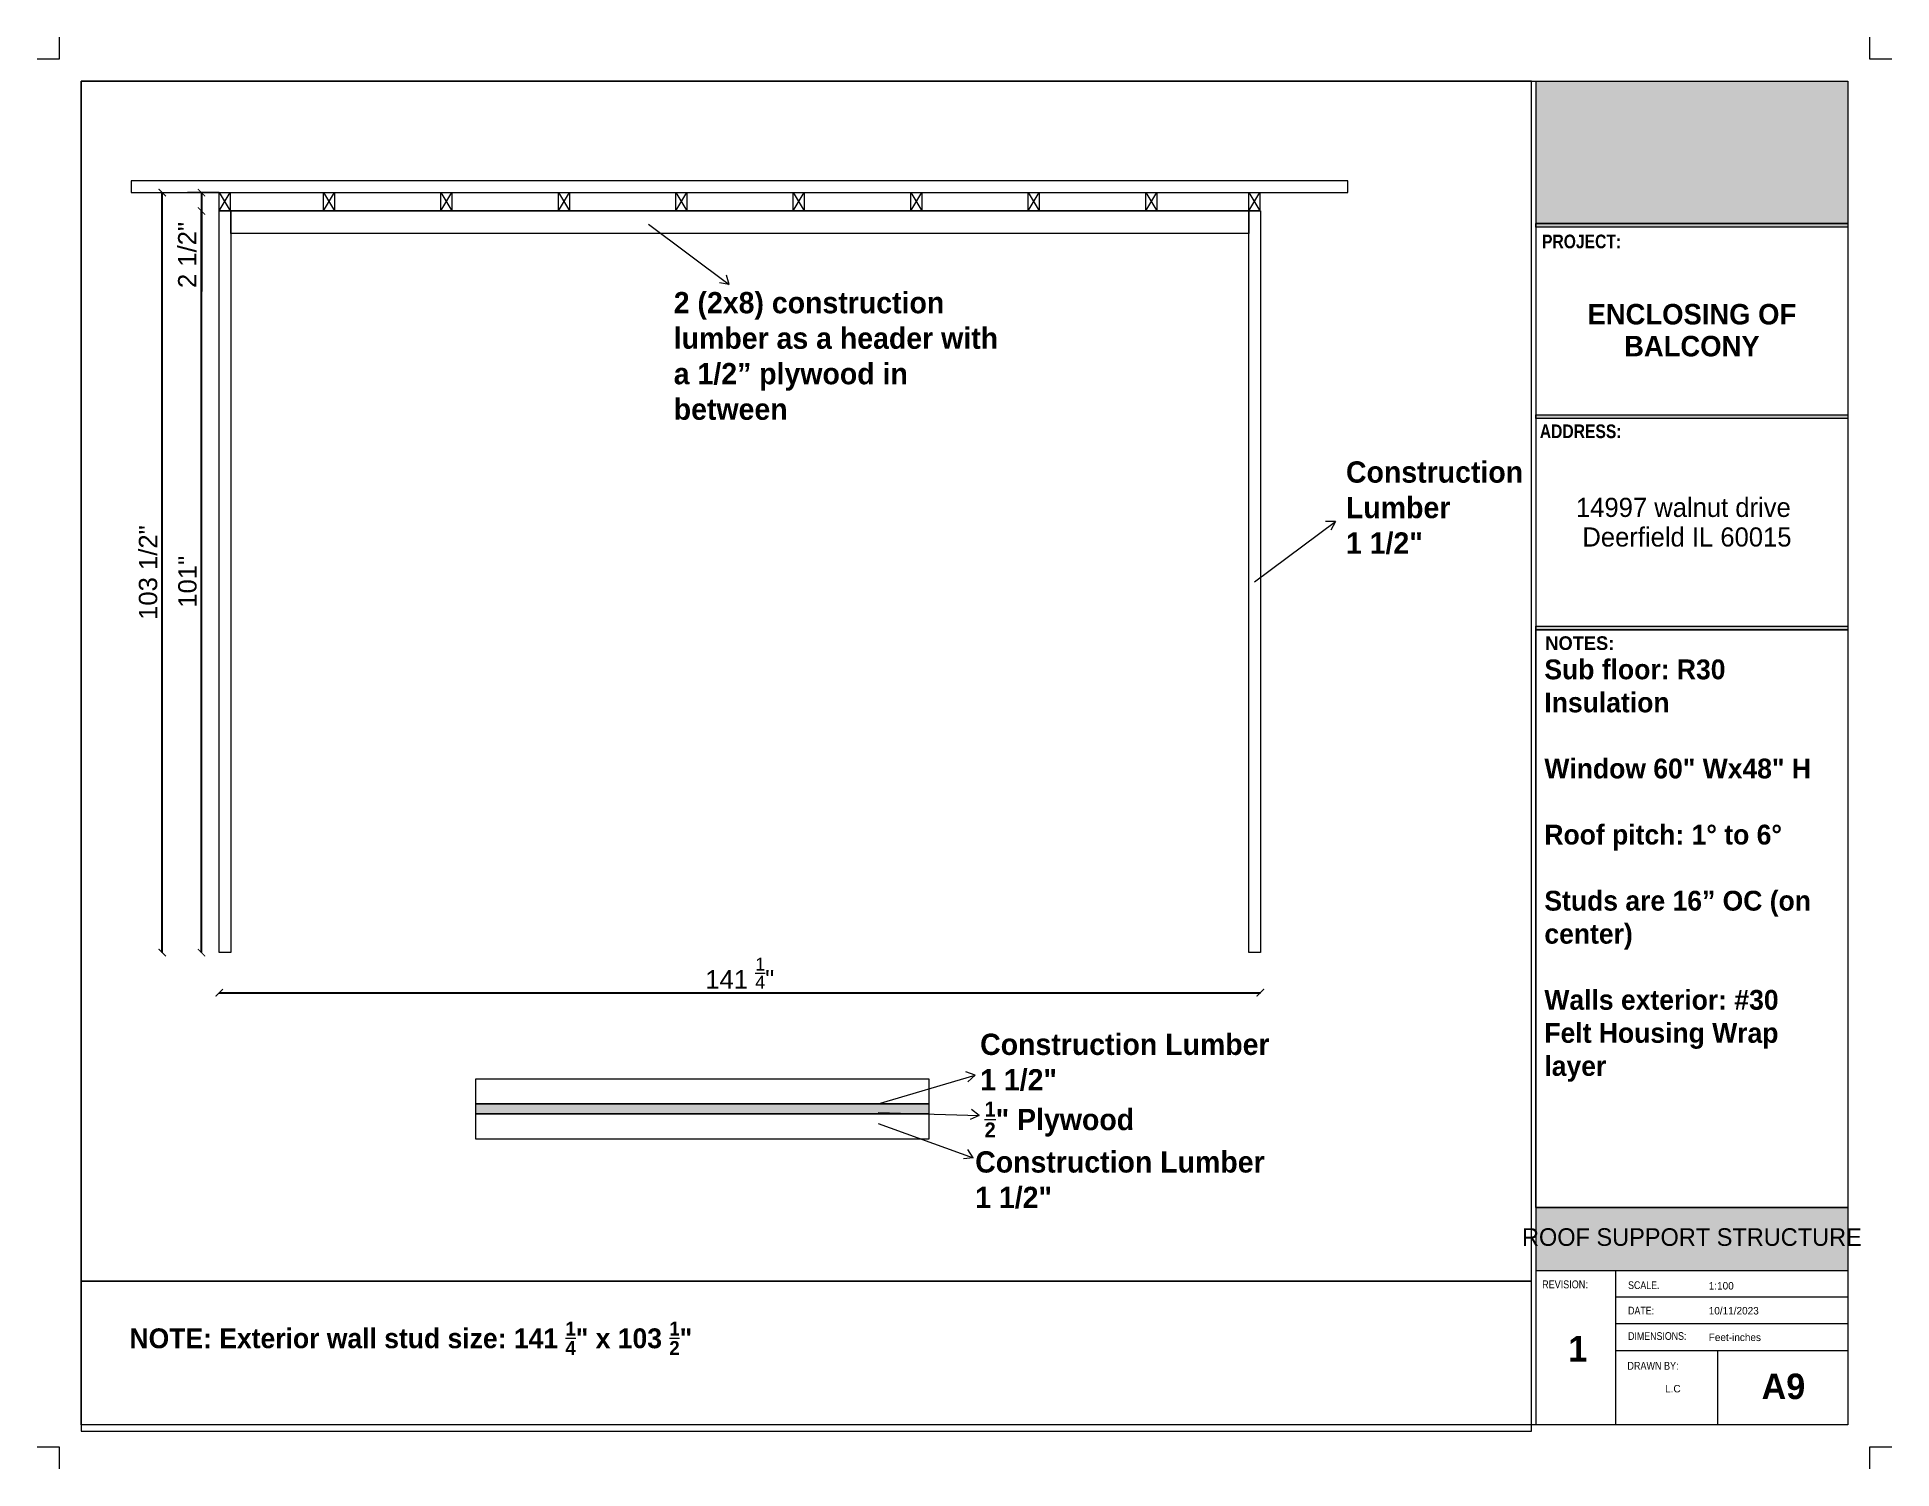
# Paper-space layout 'A6 a' of a CAD drawing. Header units: millimetres. Extents: x -7 to 264, y -7 to 203.
# The model-space entities are those that its viewports show. They can reach past a viewport. Long polylines and large blocks are cut down to what shows.
import ezdxf
from ezdxf.enums import TextEntityAlignment as Align

# ---------------------------------------------------------------- set-up
doc = ezdxf.new("R2010")
doc.units = ezdxf.units.MM
doc.layers.get('0').update_dxf_attribs({"lineweight": 0})
doc.layers.add('ANNO-TEXT', color=7, linetype='Continuous', lineweight=0)
doc.styles.add('ARIAL', font='arial.ttf', dxfattribs={"height": 4})
doc.styles.add('INFORMATION', font='', dxfattribs={"height": 1.7})
doc.styles.get("Standard").update_dxf_attribs({"font": 'arial.ttf'})
doc.styles.add('TITTLE SPACES', font='', dxfattribs={"height": 4})
doc.styles.add('TITTLES', font='', dxfattribs={"height": 2.9})
doc.styles.get('INFORMATION').set_extended_font_data('Century Gothic')
doc.styles.get('TITTLE SPACES').set_extended_font_data('Century Gothic')
doc.styles.get('TITTLES').set_extended_font_data('Century Gothic', bold=True)
doc.dimstyles.new('LILI - INCHES', dxfattribs={"dimscale": 0, "dimtxt": 2.5, "dimasz": 1, "dimexe": 1.25, "dimexo": 0.625, "dimtad": 1, "dimdec": 4, "dimzin": 1, "dimlunit": 5, "dimtxsty": 'Standard', "dimblk": 'ARCHTICK', "dimcen": 2.5, "dimse1": 1, "dimse2": 1, "dimadec": 0, "dimazin": 0, "dimtfac": 1, "dimtdec": 4, "dimtmove": 0, "dimatfit": 3, "dimldrblk": 'ARCHTICK', "dimfxl": 1, "dimfrac": 2, "dimarcsym": 0})

# ---------------------------------------------------------------- blocks, each defined once
blk = doc.blocks.new('FORMATO3')
at = {"linetype": 'Continuous', "lineweight": 0}
for points in [[(212.26, 196.43), (257.94, 196.43), (257.94, 175.58), (212.26, 175.58)], [(212.26, 175.58), (257.94, 175.58), (257.94, 175.06), (212.26, 175.06)], [(212.26, 175.58), (257.94, 175.58), (257.94, 175.06), (212.26, 175.06)], [(212.26, 147.6), (257.94, 147.6), (257.94, 147.08), (212.26, 147.08)], [(212.26, 31.64), (257.95, 31.64), (257.95, 22.39), (212.26, 22.39)]]:
    blk.add_hatch(color=256, dxfattribs=at).paths.add_polyline_path(points)
h = blk.add_hatch(color=7)
h.dxf.hatch_style = 1
h.paths.add_polyline_path([(212.26, 116.69), (257.94, 116.69), (257.94, 116.17), (212.26, 116.17)])
for p, q in [((212.26, 116.17), (257.94, 116.17)), ((212.26, 31.64), (257.95, 31.64)), ((223.94, 22.39), (223.94, -0.05)), ((238.93, -0.05), (238.93, 10.7))]:
    blk.add_line(p, q, dxfattribs=at)
for points in [[(264.38, 199.65), (261.16, 199.65), (261.16, 202.86)], [(261.16, -6.59), (261.16, -3.37), (264.38, -3.37)]]:
    blk.add_lwpolyline(points)
for points in [[(-0.59, 196.43), (257.95, 196.43), (257.95, -0.15), (-0.59, -0.15)], [(212.26, 175.58), (257.94, 175.58), (257.94, 175.06), (212.26, 175.06)], [(212.26, 175.58), (257.94, 175.58), (257.94, 175.06), (212.26, 175.06)], [(212.26, 147.6), (257.94, 147.6), (257.94, 147.08), (212.26, 147.08)], [(212.26, 116.69), (257.94, 116.69), (257.94, 116.17), (212.26, 116.17)]]:
    blk.add_lwpolyline(points, close=True, dxfattribs=at)
for points in [[(212.26, 196.43), (212.26, -0.15)], [(257.94, 196.43), (257.94, 175.58), (212.26, 175.58)], [(257.95, 22.39), (212.26, 22.39)], [(257.95, 18.51), (223.94, 18.51)], [(257.95, 14.61), (223.94, 14.61)], [(257.95, 10.7), (223.94, 10.7)]]:
    blk.add_lwpolyline(points, dxfattribs=at)
at = {"layer": 'ANNO-TEXT'}
blk.add_lwpolyline([(212.26, 116.69), (257.94, 116.69), (257.95, 31.64), (212.26, 31.64)], close=True, dxfattribs=at)
for tag, height, style, p in [('PORJECT', 3, 'TITTLES', (235.11, 160.83)), ('PROJECT', 3, 'TITTLES', (235.11, 156.16)), ('ADDRESS', 2.8, 'INFORMATION', (234.39, 132.67)), ('ADDRESS2', 2.8, 'INFORMATION', (234.39, 128.34)), ('N', 3.73, 'TITTLES', (248.51, 3.62))]:
    blk.add_attdef(tag, text='', height=height, dxfattribs=dict(style=style)).set_placement(p, align=Align.CENTER)
at = {"color": 7, "true_color": 0xffffff, "style": 'TITTLE SPACES'}
blk.add_attdef('TITTLE.SPACES', text='', height=2.57, dxfattribs=at).set_placement((235.11, 26.04), align=Align.CENTER)
for tag, p, height, style in [('SCALE', (237.58, 19.65), 1.09, 'INFORMATION'), ('DATE', (237.58, 16), 1.09, 'INFORMATION'), ('R', (217.03, 9.12), 3.73, 'TITTLES'), ('DIMENSIONS', (237.58, 12.11), 1.09, 'INFORMATION'), ('DRAWNBY', (231.19, 4.6), 1.09, 'INFORMATION')]:
    blk.add_attdef(tag, p, '', height=height, dxfattribs=dict(style=style))
at = {"layer": 'ANNO-TEXT', "lineweight": 0, "attachment_point": 1, "line_spacing_factor": 0.96736, "style": 'ARIAL'}
for s, insert, char_height in [('{\\fArial Narrow|b1|i0|c0|p34;PROJECT:}', (213.18, 173.97), 2), ('{\\fArial Narrow|b1|i0|c0|p34;ADDRESS:}\\P^I^I^I^I', (212.86, 146.2), 2), ('{\\fArial Narrow|b0|i0|c0|p34;REVISION}:', (213.2, 20.98), 1.1534), ('{\\fArial Narrow|b0|i0|c0|p34;SCALE. }  ', (225.78, 20.85), 1.1266), ('{\\fArial Narrow|b0|i0|c0|p34;DATE:  }  ', (225.78, 17.13), 1.1266), ('{\\fArial Narrow|b0|i0|c0|p34;DIMENSIONS: }  ', (225.78, 13.41), 1.1266), ('{\\fArial Narrow|b0|i0|c0|p34;DRAWN BY:}', (225.68, 9.07), 1.1534)]:
    blk.add_mtext(s, dxfattribs=dict(at, insert=insert, char_height=char_height))
at = {"layer": 'ANNO-TEXT', "insert": (213.66, 115.21), "char_height": 2, "width": 42.8727, "attachment_point": 1, "line_spacing_factor": 0.96736, "style": 'ARIAL'}
blk.add_mtext('\\A1;\\pxa0.66667,sm1,qj;{\\fCentury Gothic|b1|i0|c0|p34;NOTES:}', dxfattribs=at)
blk = doc.blocks.new('_ArchTick')
at = {"color": 0, "linetype": 'ByBlock', "const_width": 0.15}
blk.add_lwpolyline([(-0.5, -0.5), (0.5, 0.5)], dxfattribs=at)
blk = doc.blocks.new('*D155')
at = {"color": 0, "lineweight": -2, "transparency": 16777216}
blk.add_line((2891.24, 237.74), (3033.05, 237.74), dxfattribs=at)
at = {"layer": 'Defpoints', "color": 0, "transparency": 16777216}
for p in [(2891.24, 243.2), (3033.05, 243.2), (3033.05, 237.74)]:
    blk.add_point(p, dxfattribs=at)
at = {"color": 0, "lineweight": -2, "transparency": 16777216, "rotation": 180}
blk.add_blockref('_ArchTick', (2891.24, 237.74), dxfattribs=at)
at = {"color": 0, "lineweight": -2, "transparency": 16777216}
blk.add_blockref('_ArchTick', (3033.05, 237.74), dxfattribs=at)
at = {"color": 0, "transparency": 16777216, "insert": (2962.14, 240.41), "char_height": 2.5, "attachment_point": 5}
blk.add_mtext('141 {\\H0.7x;\\S1/4;}"', dxfattribs=at)
blk = doc.blocks.new('*D156')
at = {"color": 0, "lineweight": -2, "transparency": 16777216}
blk.add_line((2883.46, 243.2), (2883.46, 346.7), dxfattribs=at)
at = {"layer": 'Defpoints', "color": 0, "transparency": 16777216}
for p in [(2883.46, 346.7), (2891.24, 346.7), (2891.24, 243.2)]:
    blk.add_point(p, dxfattribs=at)
at = {"color": 0, "lineweight": -2, "transparency": 16777216}
for p, rotation in [((2883.46, 346.7), 90), ((2883.46, 243.2), 270)]:
    blk.add_blockref('_ArchTick', p, dxfattribs=dict(at, rotation=rotation))
at = {"color": 0, "transparency": 16777216, "insert": (2881.55, 294.95), "char_height": 2.5, "attachment_point": 5, "rotation": 90}
blk.add_mtext('103 1/2"', dxfattribs=at)
blk = doc.blocks.new('*D159')
at = {"color": 0, "lineweight": -2, "transparency": 16777216}
blk.add_line((2888.81, 243.2), (2888.81, 344.2), dxfattribs=at)
at = {"layer": 'Defpoints', "color": 0, "transparency": 16777216}
for p in [(2888.81, 344.2), (2891.24, 344.2), (2891.24, 243.2)]:
    blk.add_point(p, dxfattribs=at)
at = {"color": 0, "lineweight": -2, "transparency": 16777216}
for p, rotation in [((2888.81, 344.2), 90), ((2888.81, 243.2), 270)]:
    blk.add_blockref('_ArchTick', p, dxfattribs=dict(at, rotation=rotation))
at = {"color": 0, "transparency": 16777216, "insert": (2886.91, 293.7), "char_height": 2.5, "attachment_point": 5, "rotation": 90}
blk.add_mtext('101"', dxfattribs=at)
blk = doc.blocks.new('*D160')
at = {"color": 0, "lineweight": -2, "transparency": 16777216}
for p, q in [((2888.81, 346.7), (2888.81, 344.2)), ((2888.81, 344.2), (2888.81, 333.21))]:
    blk.add_line(p, q, dxfattribs=at)
at = {"layer": 'Defpoints', "color": 0, "transparency": 16777216}
for p in [(2891.24, 346.7), (2888.81, 344.2), (2891.24, 344.2)]:
    blk.add_point(p, dxfattribs=at)
at = {"color": 0, "lineweight": -2, "transparency": 16777216}
for p, rotation in [((2888.81, 346.7), 90), ((2888.81, 344.2), 270)]:
    blk.add_blockref('_ArchTick', p, dxfattribs=dict(at, rotation=rotation))
at = {"color": 0, "transparency": 16777216, "insert": (2886.89, 338.2), "char_height": 2.5, "attachment_point": 5, "rotation": 90}
blk.add_mtext('2 1/2"', dxfattribs=at)

msp = doc.modelspace()

# ---------------------------------------------------------------- hatches: boundary and pattern name
h = msp.add_hatch()
h.set_pattern_fill('HEX', color=256, scale=0.1)
h.paths.add_polyline_path([(2987.87519, 222.6183), (2926.17892, 222.6183), (2926.17892, 221.22584), (2987.87519, 221.22584)])

# ---------------------------------------------------------------- linework, layer by layer
for p, q in [((2891.23524, 346.69923), (2886.88766, 346.69923)), ((2891.23524, 346.69923), (2892.73524, 344.19923)), ((2891.23524, 344.19923), (2892.73524, 346.69923)), ((2891.23524, 346.69923), (2892.73524, 344.19923)), ((2891.23524, 344.19923), (2892.73524, 346.69923)), ((2891.23524, 344.19923), (2891.23524, 346.69923)), ((2905.4294, 346.69923), (2906.9294, 344.19923)), ((2905.4294, 344.19923), (2906.9294, 346.69923)), ((2905.4294, 346.69923), (2906.9294, 344.19923)), ((2905.4294, 344.19923), (2906.9294, 346.69923)), ((2905.4294, 344.19923), (2905.4294, 346.69923)), ((2921.4294, 346.69923), (2922.9294, 344.19923)), ((2921.4294, 344.19923), (2922.9294, 346.69923)), ((2921.4294, 346.69923), (2922.9294, 344.19923)), ((2921.4294, 344.19923), (2922.9294, 346.69923)), ((2921.4294, 344.19923), (2921.4294, 346.69923)), ((2937.4294, 346.69923), (2938.9294, 344.19923)), ((2937.4294, 344.19923), (2938.9294, 346.69923)), ((2937.4294, 346.69923), (2938.9294, 344.19923)), ((2937.4294, 344.19923), (2938.9294, 346.69923)), ((2937.4294, 344.19923), (2937.4294, 346.69923)), ((2953.4294, 346.69923), (2954.9294, 344.19923)), ((2953.4294, 344.19923), (2954.9294, 346.69923)), ((2953.4294, 346.69923), (2954.9294, 344.19923)), ((2953.4294, 344.19923), (2954.9294, 346.69923)), ((2953.4294, 344.19923), (2953.4294, 346.69923)), ((2969.4294, 346.69923), (2970.9294, 344.19923)), ((2969.4294, 344.19923), (2970.9294, 346.69923)), ((2969.4294, 346.69923), (2970.9294, 344.19923)), ((2969.4294, 344.19923), (2970.9294, 346.69923)), ((2969.4294, 344.19923), (2969.4294, 346.69923)), ((2985.4294, 346.69923), (2986.9294, 344.19923)), ((2985.4294, 344.19923), (2986.9294, 346.69923)), ((2985.4294, 346.69923), (2986.9294, 344.19923)), ((2985.4294, 344.19923), (2986.9294, 346.69923)), ((2985.4294, 344.19923), (2985.4294, 346.69923)), ((3001.4294, 346.69923), (3002.9294, 344.19923)), ((3001.4294, 344.19923), (3002.9294, 346.69923)), ((3001.4294, 346.69923), (3002.9294, 344.19923)), ((3001.4294, 344.19923), (3002.9294, 346.69923)), ((3001.4294, 344.19923), (3001.4294, 346.69923)), ((3017.4294, 346.69923), (3018.9294, 344.19923)), ((3017.4294, 344.19923), (3018.9294, 346.69923)), ((3017.4294, 346.69923), (3018.9294, 344.19923)), ((3017.4294, 344.19923), (3018.9294, 346.69923)), ((3017.4294, 344.19923), (3017.4294, 346.69923)), ((3031.4767, 346.69923), (3032.9767, 344.19923)), ((3031.4767, 344.19923), (3032.9767, 346.69923)), ((3031.4767, 346.69923), (3032.9767, 344.19923)), ((3031.4767, 344.19923), (3032.9767, 346.69923)), ((3031.4767, 344.19923), (3031.4767, 346.69923)), ((3031.48524, 344.19923), (2892.73524, 344.19923)), ((2949.72035, 342.41646), (2960.7063, 334.16382)), ((2960.7063, 334.16382), (2959.38822, 334.42524)), ((2960.7063, 334.16382), (2960.32979, 335.44732)), ((2960.7063, 334.16382), (2960.7063, 334.16382)), ((3032.26153, 293.69923), (3043.27286, 301.91798)), ((3043.27286, 301.91798), (3041.93527, 301.91798)), ((3043.27286, 301.91798), (3042.65099, 300.72678)), ((3043.27286, 301.91798), (3043.27286, 301.91798)), ((2981.0082, 222.60227), (2994.18225, 226.5063)), ((2994.18225, 226.5063), (2992.92718, 226.96883)), ((2994.18225, 226.5063), (2993.18683, 225.60363)), ((2981.0082, 221.43495), (2994.74218, 221.01673)), ((2981.0082, 219.91097), (2993.93751, 215.26018)), ((2994.74218, 221.01673), (2993.51413, 220.47122)), ((2994.74218, 221.01673), (2993.6951, 221.84906)), ((2993.93751, 215.26018), (2992.60091, 215.12178)), ((2993.93751, 215.26018), (2993.19967, 216.37585))]:
    msp.add_line(p, q)
for points in [[(2879.23524, 346.69923), (3044.98524, 346.69923), (3044.98524, 348.29189), (2879.23524, 348.29189)], [(2891.23524, 346.69923), (2892.73524, 346.69923), (2892.73524, 344.19923), (2891.23524, 344.19923)], [(2891.23524, 346.69923), (2892.73524, 346.69923), (2892.73524, 344.19923), (2891.23524, 344.19923)], [(2905.4294, 346.69923), (2906.9294, 346.69923), (2906.9294, 344.19923), (2905.4294, 344.19923)], [(2905.4294, 346.69923), (2906.9294, 346.69923), (2906.9294, 344.19923), (2905.4294, 344.19923)], [(2921.4294, 346.69923), (2922.9294, 346.69923), (2922.9294, 344.19923), (2921.4294, 344.19923)], [(2921.4294, 346.69923), (2922.9294, 346.69923), (2922.9294, 344.19923), (2921.4294, 344.19923)], [(2937.4294, 346.69923), (2938.9294, 346.69923), (2938.9294, 344.19923), (2937.4294, 344.19923)], [(2937.4294, 346.69923), (2938.9294, 346.69923), (2938.9294, 344.19923), (2937.4294, 344.19923)], [(2953.4294, 346.69923), (2954.9294, 346.69923), (2954.9294, 344.19923), (2953.4294, 344.19923)], [(2953.4294, 346.69923), (2954.9294, 346.69923), (2954.9294, 344.19923), (2953.4294, 344.19923)], [(2969.4294, 346.69923), (2970.9294, 346.69923), (2970.9294, 344.19923), (2969.4294, 344.19923)], [(2969.4294, 346.69923), (2970.9294, 346.69923), (2970.9294, 344.19923), (2969.4294, 344.19923)], [(2985.4294, 346.69923), (2986.9294, 346.69923), (2986.9294, 344.19923), (2985.4294, 344.19923)], [(2985.4294, 346.69923), (2986.9294, 346.69923), (2986.9294, 344.19923), (2985.4294, 344.19923)], [(3001.4294, 346.69923), (3002.9294, 346.69923), (3002.9294, 344.19923), (3001.4294, 344.19923)], [(3001.4294, 346.69923), (3002.9294, 346.69923), (3002.9294, 344.19923), (3001.4294, 344.19923)], [(3017.4294, 346.69923), (3018.9294, 346.69923), (3018.9294, 344.19923), (3017.4294, 344.19923)], [(3017.4294, 346.69923), (3018.9294, 346.69923), (3018.9294, 344.19923), (3017.4294, 344.19923)], [(3031.4767, 346.69923), (3032.9767, 346.69923), (3032.9767, 344.19923), (3031.4767, 344.19923)], [(3031.4767, 346.69923), (3032.9767, 346.69923), (3032.9767, 344.19923), (3031.4767, 344.19923)], [(2892.80491, 344.19923), (3031.4767, 344.19923), (3031.4767, 341.12474), (2892.80491, 341.12474)], [(2926.17892, 226.03124), (2987.87519, 226.03124), (2987.87519, 222.6183), (2926.17892, 222.6183)], [(2926.17892, 222.6183), (2987.87519, 222.6183), (2987.87519, 221.22584), (2926.17892, 221.22584)], [(2926.17892, 221.22584), (2987.87519, 221.22584), (2987.87519, 217.8129), (2926.17892, 217.8129)]]:
    msp.add_lwpolyline(points, close=True)
for points in [[(2892.80491, 344.19923), (2892.80491, 243.19923), (2891.23524, 243.19923), (2891.23524, 344.19923), (2892.80491, 344.19923)], [(3033.04636, 344.19923), (3033.04636, 243.19923), (3031.4767, 243.19923), (3031.4767, 344.19923), (3033.04636, 344.19923)]]:
    msp.add_lwpolyline(points)

# ---------------------------------------------------------------- texts
at = {"char_height": 2.9, "attachment_point": 1, "style": 'TITTLES'}
for s, width, insert in [('2 (2x8) construction lumber as a header with a 1/2” plywood in between', 45.3726743, (2953.14166, 333.15916)), ('Construction\\PLumber\\P1 1/2"', 14.5070968, (3044.70998, 310.09516)), ('Construction Lumber\\P1 1/2"', 56.4244766, (2994.87734, 232.1631)), ('\\A1;{\\H0.7x;\\S1/2;}" Plywood ', 56.4244766, (2995.48546, 222.90824)), ('Construction Lumber\\P1 1/2"', 56.4244766, (2994.20391, 216.14519))]:
    msp.add_mtext_dynamic_manual_height_columns(s, width=width, gutter_width=14.5, heights=[0], dxfattribs=dict(at, insert=insert))

# ---------------------------------------------------------------- dimensions: what is measured, and where the dimension line sits
for base, p1, p2, picture, middle in [((2883.46376, 346.69923), (2891.23524, 243.19923), (2891.23524, 346.69923), '*D156', (2881.54528, 294.94923)), ((2888.80665, 344.19923), (2891.23524, 346.69923), (2891.23524, 344.19923), '*D160', (2886.88902, 338.20349)), ((2888.80665, 344.19923), (2891.23524, 243.19923), (2891.23524, 344.19923), '*D159', (2886.90522, 293.69923))]:
    dim = msp.add_linear_dim(base=base, p1=p1, p2=p2, angle=90, dimstyle='LILI - INCHES', override={"dimpost": '"'})
    dim.commit()
    dim.dimension.update_dxf_attribs({"geometry": picture, "text_midpoint": middle})
dim = msp.add_linear_dim(base=(3033.04636, 237.74102), p1=(2891.23524, 243.19923), p2=(3033.04636, 243.19923), text='141 {\\H0.7x;\\S1/4;}"', dimstyle='LILI - INCHES', override={"dimpost": '"'})
dim.commit()
dim.dimension.update_dxf_attribs({"geometry": '*D155', "text_midpoint": (2962.1408, 240.41127)})

psp = doc.layouts.new('A6 a')

# ---------------------------------------------------------------- linework, layer by layer
psp.add_line((-0.59, -0.15), (-0.59, 9.73))
for points in [[(-3.81, 202.86), (-3.81, 199.65), (-7.03, 199.65)], [(-7.03, -3.37), (-3.81, -3.37), (-3.81, -6.59)]]:
    psp.add_lwpolyline(points)

# ---------------------------------------------------------------- block references
ref = psp.add_blockref('FORMATO3', (0, 0))
ref.add_attrib('ADDRESS2', 'Deerfield IL 60015', dxfattribs={"height": 2.8, "style": 'INFORMATION'}).set_placement((234.39, 128.34), align=Align.CENTER)
ref.add_attrib('R', '1', (217.03, 9.12), dxfattribs={"height": 3.73, "style": 'TITTLES'})
ref.add_attrib('DRAWNBY', 'L.C', (231.19, 4.6), dxfattribs={"height": 1.094, "style": 'INFORMATION'})
ref.add_attrib('DIMENSIONS', 'Feet-inches', (237.58, 12.11), dxfattribs={"height": 1.0939, "style": 'INFORMATION'})
ref.add_attrib('DATE', '10/11/2023', (237.58, 16), dxfattribs={"height": 1.094, "style": 'INFORMATION'})
ref.add_attrib('CLIENT.NO.', '1:100', (237.58, 19.65), dxfattribs={"height": 1.094, "style": 'INFORMATION'})
ref.add_attrib('TITTLE.SPACES', 'ROOF SUPPORT STRUCTURE', dxfattribs={"color": 7, "true_color": 0xffffff, "height": 2.5738, "style": 'TITTLE SPACES'}).set_placement((235.11, 26.04), align=Align.CENTER)
ref.add_attrib('ADDRESS', '14997 walnut drive ', dxfattribs={"height": 2.8, "style": 'INFORMATION'}).set_placement((234.39, 132.67), align=Align.CENTER)
ref.add_attrib('PROJECT', 'BALCONY', dxfattribs={"height": 3, "style": 'TITTLES'}).set_placement((235.11, 156.16), align=Align.CENTER)
ref.add_attrib('PORJECT', 'ENCLOSING OF', dxfattribs={"height": 3, "style": 'TITTLES'}).set_placement((235.11, 160.83), align=Align.CENTER)
ref.add_attrib('N', 'A9', dxfattribs={"height": 3.732, "style": 'TITTLES'}).set_placement((248.51, 3.62), align=Align.CENTER)

# ---------------------------------------------------------------- texts
at = {"char_height": 2.9, "attachment_point": 1, "style": 'TITTLES'}
for s, width, insert in [('Sub floor: R30 Insulation\\P\\PWindow 60" Wx48" H\\P\\PRoof pitch: 1° to 6°\\P\\PStuds are 16” OC (on center)\\P\\PWalls exterior: #30 Felt Housing Wrap layer \\P ', 40.0135, (213.53, 111.82)), ('\\A1;NOTE: Exterior wall stud size: 141 {\\H0.7x;\\S1/4;}" x 103 {\\H0.7x;\\S1/2;}"', 91.1536, (6.49, 14.95))]:
    psp.add_mtext_dynamic_manual_height_columns(s, width=width, gutter_width=14.5, heights=[0], dxfattribs=dict(at, insert=insert))

# ---------------------------------------------------------------- viewports
at = {"layer": 'Defpoints'}
psp.add_viewport(center=(105.53, 108.64), size=(212.26, 175.5802), view_center_point=(2971.2006, 280.15962), view_height=163.4446964, dxfattribs=at)
psp.add_viewport(center=(105.53, 9.88), size=(212.26, 21.9475), view_center_point=(2976.50661, 194.65395), view_height=20.4305893, status=3, dxfattribs=at)

doc.saveas('drawing.dxf')
